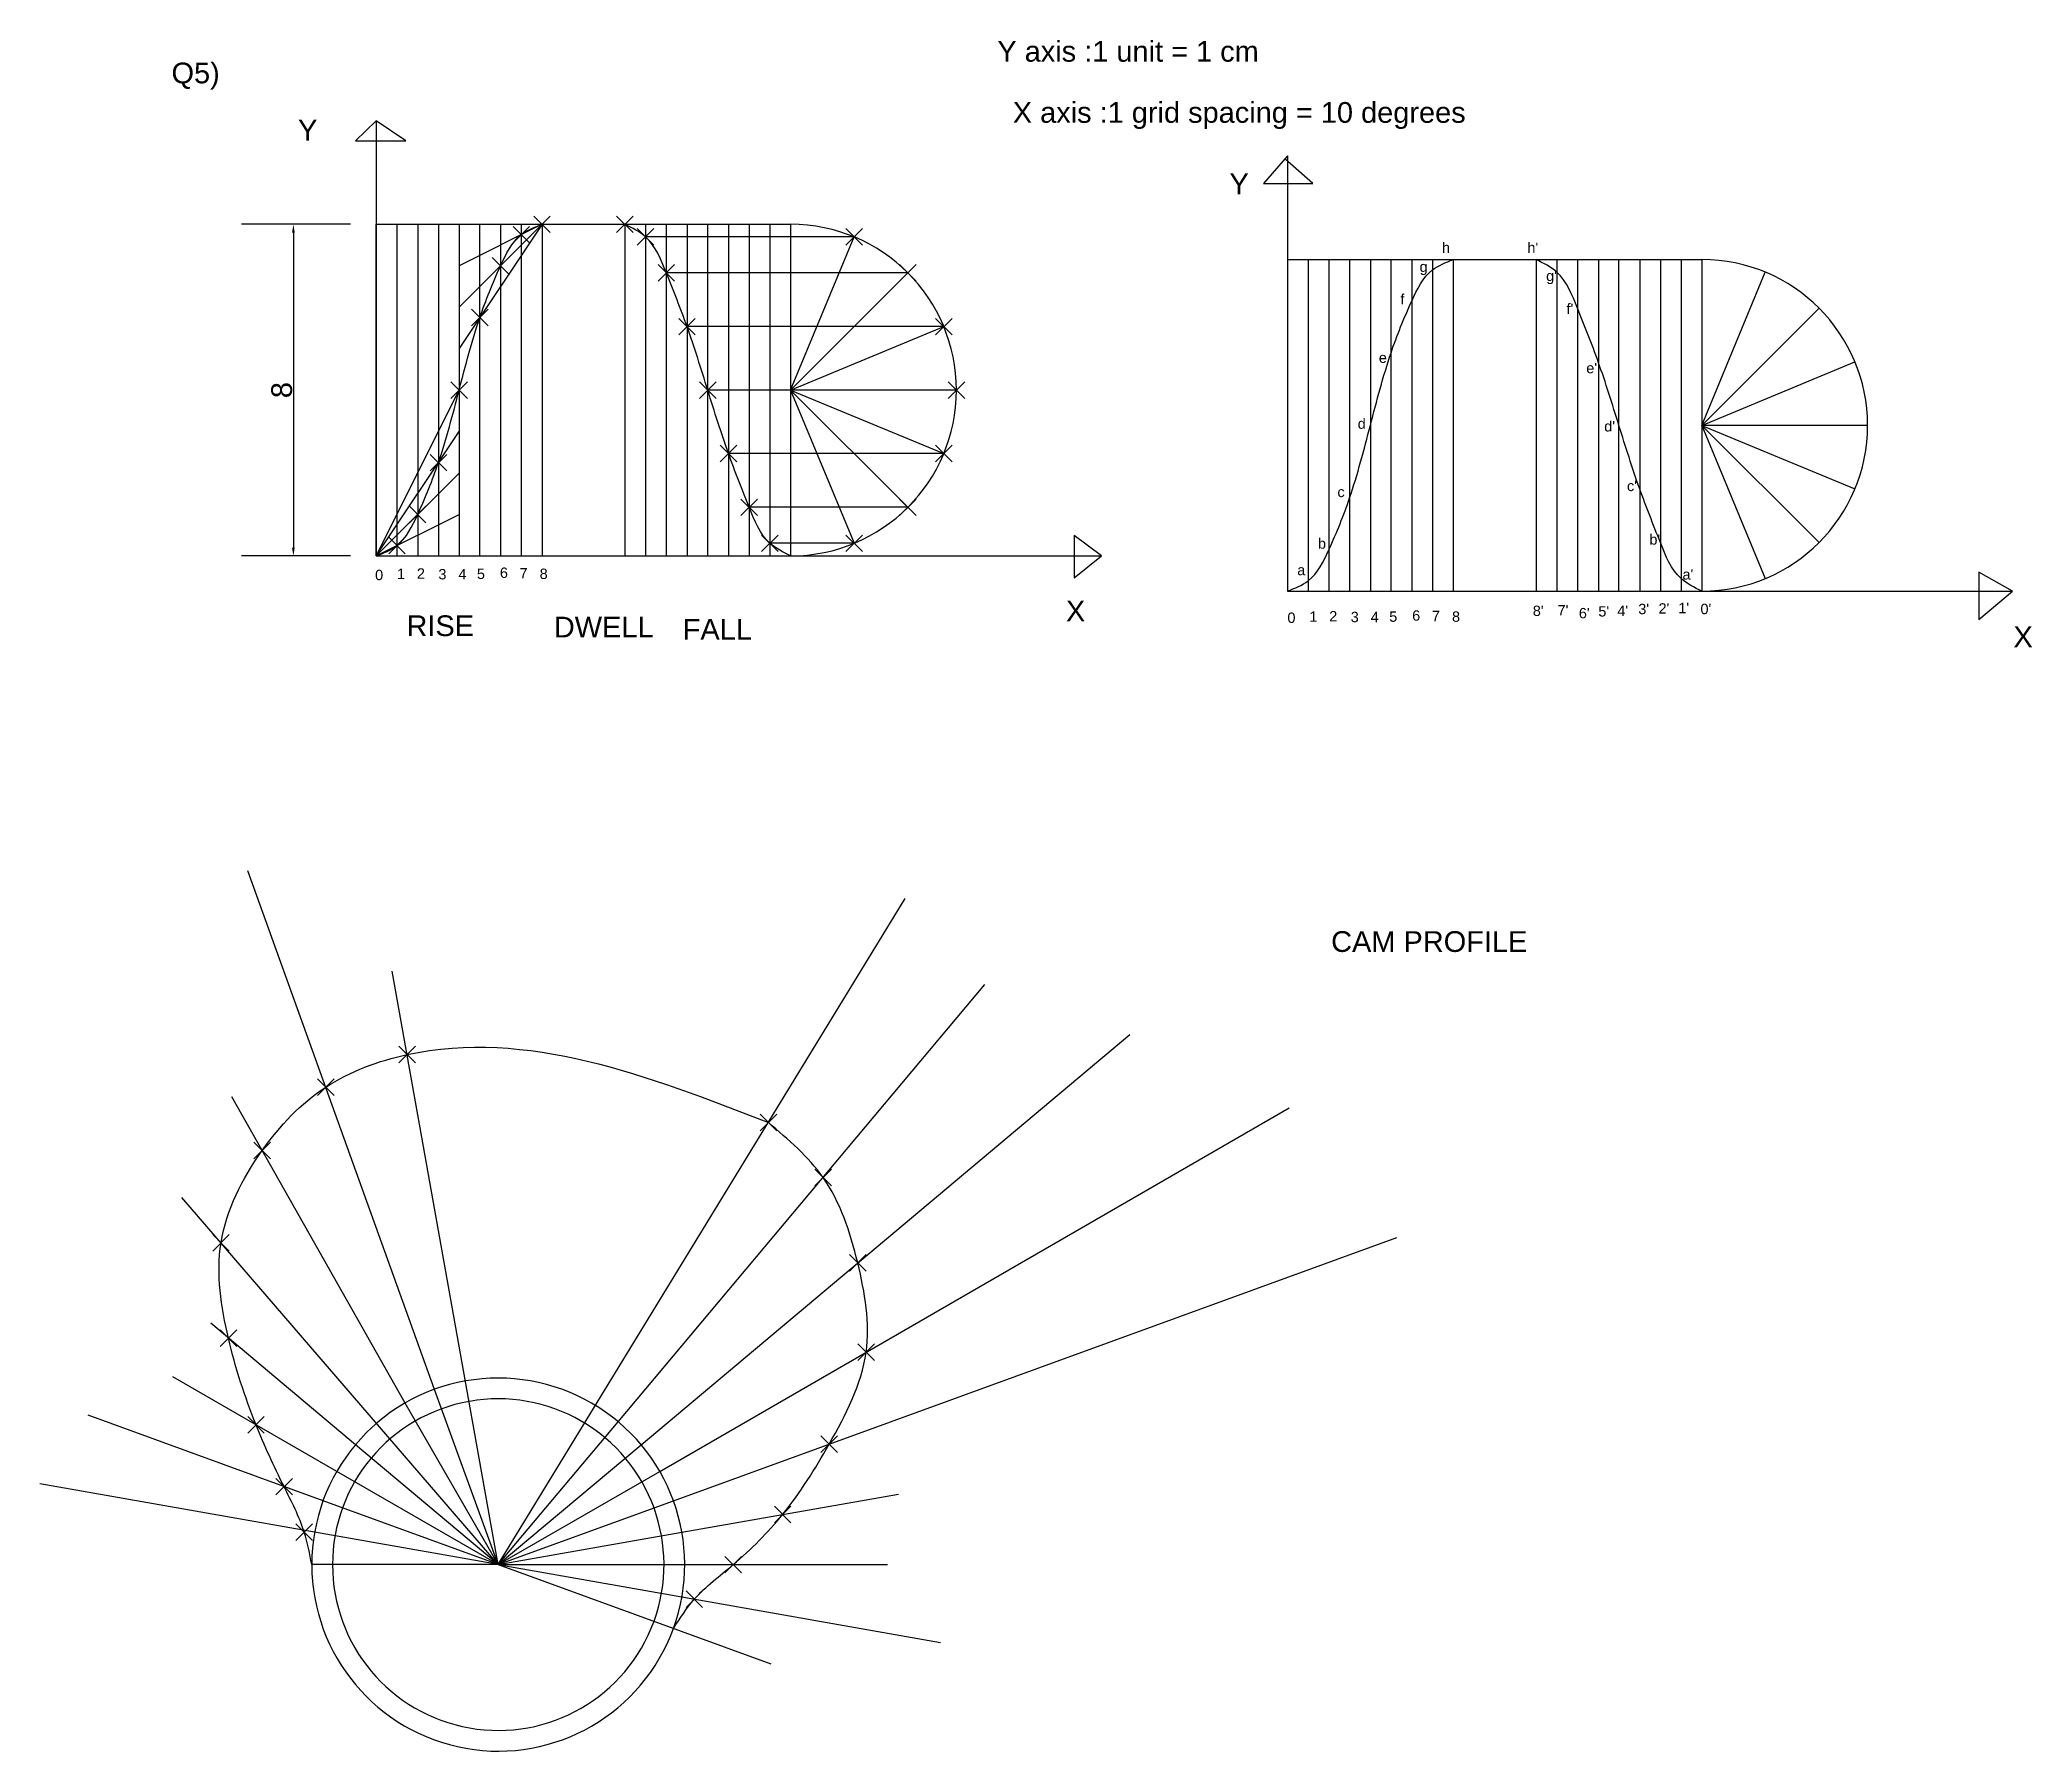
# Model space of a CAD drawing. Header units: millimetres. Extents: x 3.4 to 51.5, y 77.7 to 118.9.
import ezdxf

# ---------------------------------------------------------------- set-up
doc = ezdxf.new("R2010")
doc.units = ezdxf.units.MM
doc.header["$PDMODE"] = 3
doc.header["$PDSIZE"] = 0.2
doc.styles.get("Standard").update_dxf_attribs({"font": 'arial.ttf'})
doc.dimstyles.new('ISO-25', dxfattribs={"dimtxt": 0.5, "dimasz": 0.2, "dimexe": 1.25, "dimexo": 0.625, "dimgap": 0.025, "dimtad": 1, "dimdsep": 46, "dimtxsty": 'Standard', "dimcen": 0.2, "dimadec": 0, "dimazin": 0, "dimtfac": 1, "dimtmove": 2, "dimatfit": 1, "dimfxl": 1, "dimarcsym": 0})

# ---------------------------------------------------------------- blocks, each defined once
blk = doc.blocks.new('*D66')
at = {"color": 0, "lineweight": -2, "transparency": 16777216}
for p, q in [((10.875, 114.5), (8.25, 114.5)), ((9.5, 114.3), (9.5, 106.7)), ((10.875, 106.5), (8.25, 106.5))]:
    blk.add_line(p, q, dxfattribs=at)
at = {"color": 0, "transparency": 16777216}
for points in [[(9.467, 114.3), (9.533, 114.3), (9.5, 114.5)], [(9.467, 106.7), (9.533, 106.7), (9.5, 106.5)]]:
    blk.add_solid(points, dxfattribs=at)
at = {"layer": 'Defpoints', "color": 0, "transparency": 16777216}
for p in [(11.5, 114.5), (9.5, 106.5), (11.5, 106.5)]:
    blk.add_point(p, dxfattribs=at)
at = {"color": 0, "transparency": 16777216, "insert": (9.22, 110.5), "char_height": 0.5, "attachment_point": 5, "rotation": 90}
blk.add_mtext('8', dxfattribs=at)

msp = doc.modelspace()

# ---------------------------------------------------------------- linework, layer by layer
at = {"color": 0}
for p, q in [((11.5, 117), (10.998, 116.517)), ((11.5, 117), (11.5, 106.5)), ((12.216, 116.517), (11.5, 117)), ((10.998, 116.517), (12.216, 116.517)), ((33.49, 116.149), (32.911, 115.488)), ((34.105, 115.488), (33.43, 116.08)), ((33.49, 116.149), (33.49, 105.649)), ((32.911, 115.488), (34.105, 115.488)), ((11.5, 106.5), (11.5, 114.5)), ((11.5, 114.5), (21.5, 114.5)), ((12, 114.5), (12, 106.5)), ((12.5, 114.5), (12.5, 106.5)), ((13, 114.5), (13, 106.5)), ((13.5, 114.5), (13.5, 106.5)), ((15.5, 114.5), (13.5, 113.5)), ((15.5, 114.5), (13.5, 112.5)), ((15.5, 114.5), (13.5, 111.5)), ((14, 106.5), (14, 114.5)), ((14.5, 114.5), (14.5, 106.5)), ((15, 114.5), (15, 106.5)), ((15.5, 114.5), (15.5, 106.5)), ((17.5, 114.5), (17.5, 106.5)), ((18, 114.5), (18, 106.5)), ((18.5, 114.5), (18.5, 106.5)), ((19, 114.5), (19, 106.5)), ((19.5, 106.5), (19.5, 114.5)), ((19.5, 114.5), (20, 114.5)), ((20, 114.5), (20, 106.5)), ((20, 114.5), (20.5, 114.5)), ((20.5, 114.5), (20.5, 106.5)), ((21, 114.5), (21, 106.5)), ((21.5, 114.5), (21.5, 106.5)), ((23.031, 114.196), (18, 114.196)), ((21.5, 110.5), (23.031, 114.196)), ((33.49, 113.649), (43.49, 113.649)), ((33.99, 113.649), (33.99, 105.649)), ((34.49, 113.649), (34.49, 105.649)), ((34.99, 113.649), (34.99, 105.649)), ((35.49, 113.649), (35.49, 105.649)), ((35.99, 105.649), (35.99, 113.649)), ((36.49, 113.649), (36.49, 105.649)), ((36.99, 113.649), (36.99, 105.649)), ((37.49, 113.649), (37.49, 105.649)), ((39.49, 113.649), (39.49, 105.649)), ((39.99, 113.649), (39.99, 105.649)), ((40.49, 113.649), (40.49, 105.649)), ((41.003, 105.649), (41.003, 113.649)), ((41.49, 105.649), (41.49, 113.649)), ((41.99, 113.649), (41.99, 105.649)), ((42.49, 113.649), (42.49, 105.649)), ((42.99, 113.649), (42.99, 105.649)), ((43.49, 113.649), (43.49, 105.649)), ((24.328, 113.328), (18.5, 113.328)), ((21.5, 110.5), (24.328, 113.328)), ((43.49, 109.649), (45.021, 113.344)), ((25.196, 112.031), (19, 112.031)), ((21.5, 110.5), (25.196, 112.031)), ((43.49, 109.649), (46.318, 112.477)), ((43.49, 109.649), (47.185, 111.18)), ((11.5, 106.5), (13.5, 110.5)), ((21.5, 110.5), (19.5, 110.5)), ((21.5, 110.5), (25.196, 108.969)), ((21.5, 110.5), (24.328, 107.672)), ((21.5, 110.5), (23.031, 106.804)), ((25.5, 110.5), (21.5, 110.5)), ((43.49, 109.649), (47.185, 108.118)), ((43.49, 109.649), (46.318, 106.82)), ((43.49, 109.649), (45.021, 105.953)), ((47.49, 109.649), (43.49, 109.649)), ((11.5, 106.5), (13.5, 109.5)), ((25.196, 108.969), (20, 108.969)), ((11.5, 106.5), (13.5, 108.5)), ((11.5, 106.5), (13.5, 107.5)), ((24.328, 107.672), (20.5, 107.672)), ((23.031, 106.804), (21, 106.804)), ((29, 106.5), (28.344, 106.995)), ((28.344, 106.995), (28.344, 105.968)), ((11.5, 106.5), (29, 106.5)), ((11.5, 106.5), (19.5, 106.5)), ((28.344, 105.968), (29, 106.5)), ((50.99, 105.649), (50.177, 106.11)), ((50.177, 106.11), (50.177, 104.965)), ((33.49, 105.649), (50.99, 105.649)), ((50.177, 104.965), (50.99, 105.649)), ((12.904, 86.393), (8.404, 98.904)), ((14.444, 82.164), (24.268, 98.236)), ((14.444, 82.164), (11.885, 96.478)), ((17.336, 85.611), (26.184, 96.156)), ((17.891, 85.057), (29.689, 94.957)), ((12.194, 86.061), (8.012, 93.453)), ((18.341, 84.414), (33.535, 93.186)), ((14.444, 82.164), (6.81, 91.024)), ((18.672, 83.703), (36.132, 90.058)), ((10.996, 85.057), (7.505, 87.987)), ((10.546, 84.414), (6.594, 86.696)), ((14.444, 82.164), (12.904, 86.393)), ((10.215, 83.703), (4.544, 85.767)), ((14.444, 82.164), (12.194, 86.061)), ((14.444, 82.164), (17.336, 85.611)), ((14.444, 82.164), (10.996, 85.057)), ((14.444, 82.164), (17.891, 85.057)), ((14.444, 82.164), (10.546, 84.414)), ((14.444, 82.164), (18.341, 84.414)), ((10.012, 82.946), (3.381, 84.115)), ((14.444, 82.164), (10.215, 83.703)), ((14.444, 82.164), (18.672, 83.703)), ((18.875, 82.946), (24.103, 83.867)), ((14.444, 82.164), (10.012, 82.946)), ((14.444, 82.164), (18.875, 82.946)), ((14.444, 82.164), (9.944, 82.164)), ((14.444, 82.164), (23.84, 82.164)), ((14.444, 82.164), (21.021, 79.77)), ((14.444, 82.164), (18.875, 81.383)), ((18.875, 81.383), (25.114, 80.283))]:
    msp.add_line(p, q, dxfattribs=at)
for centre, radius, start, end in [((21.5, 110.5), 4, 270, 90), ((43.49, 109.649), 4, 270, 90), ((14.444, 82.164), 4.5, 100, 180), ((14.444, 82.164), 4.5, 60, 100), ((14.444, 82.164), 4.5, 60, 100), ((14.444, 82.164), 4, 100, 180), ((14.444, 82.164), 4, 60, 100), ((14.444, 82.164), 4, 340, 60), ((14.444, 82.164), 4.5, 340, 60), ((14.444, 82.164), 4.5, 180, 340), ((14.444, 82.164), 4.5, 180, 340), ((14.444, 82.164), 4, 180, 340)]:
    msp.add_arc(centre, radius, start, end, dxfattribs=at)
for points in [[(11.5, 106.5), (12, 106.75), (12.5, 107.5), (13, 108.75), (13.5, 110.5), (14, 112.25), (14.5, 113.5), (15, 114.25), (15.5, 114.5)], [(21.5, 106.5), (21, 106.804), (20.5, 107.672), (20, 108.969), (19.5, 110.5), (19, 112.031), (18.5, 113.328), (18, 114.196), (17.5, 114.5)], [(33.49, 105.649), (33.99, 105.899), (34.49, 106.649), (34.99, 107.899), (35.49, 109.649), (35.99, 111.399), (36.49, 112.649), (36.99, 113.399), (37.49, 113.649)], [(43.49, 105.649), (42.99, 105.953), (42.49, 106.82), (41.99, 108.118), (41.49, 109.649), (40.99, 111.18), (40.49, 112.477), (39.99, 113.344), (39.49, 113.649)], [(9.944, 82.164), (9.762, 82.946), (9.275, 84.045), (8.598, 85.539), (7.932, 87.628), (7.754, 89.929), (8.747, 92.154), (10.281, 93.685), (12.244, 94.469), (20.963, 92.83)], [(18.672, 80.625), (19.175, 81.33), (20.115, 82.164), (21.307, 83.374), (22.431, 85.071), (23.32, 87.289), (23.119, 89.444), (22.283, 91.506), (20.963, 92.83)]]:
    msp.add_spline(points, degree=3, dxfattribs=at)
for p in [(15, 114.25), (15.5, 114.5), (17.5, 114.5), (18, 114.196), (23.031, 114.196), (14.5, 113.5), (18.5, 113.328), (24.328, 113.328), (14, 112.25), (19, 112.031), (25.196, 112.031), (13.5, 110.5), (19.5, 110.5), (25.5, 110.5), (20, 108.969), (25.196, 108.969), (13, 108.75), (12.5, 107.5), (20.5, 107.672), (24.328, 107.672), (12, 106.75), (21, 106.804), (23.031, 106.804), (12.244, 94.469), (10.281, 93.685), (20.963, 92.83), (8.747, 92.154), (22.283, 91.506), (7.754, 89.929), (23.119, 89.444), (7.932, 87.628), (23.32, 87.289), (8.598, 85.539), (22.431, 85.071), (9.275, 84.045), (21.307, 83.374), (9.762, 82.946), (20.115, 82.164), (19.175, 81.33)]:
    msp.add_point(p, dxfattribs=at)

# ---------------------------------------------------------------- texts
for s, p in [('Y axis :1 unit = 1 cm', (26.489, 118.423)), ('X axis :1 grid spacing = 10 degrees', (26.861, 116.949))]:
    msp.add_text(s, height=0.5).set_placement(p)
for s, height, p in [('Q5)', 0.5, (6.559, 117.901)), ('Y', 0.5, (9.612, 116.521)), ('Y', 0.5, (32.091, 115.227)), ('h', 0.25, (37.219, 113.811)), ("h'", 0.25, (39.28, 113.811)), ('g', 0.25, (36.679, 113.352)), ("g'", 0.25, (39.733, 113.131)), ('f', 0.25, (36.216, 112.568)), ("f'", 0.25, (40.225, 112.337)), ('e', 0.25, (35.695, 111.157)), ("e'", 0.25, (40.701, 110.907)), ('d', 0.25, (35.186, 109.566)), ("d'", 0.25, (41.134, 109.502)), ("c'", 0.25, (41.684, 108.063)), ('c', 0.25, (34.696, 107.918)), ('b', 0.25, (34.225, 106.674)), ("b'", 0.25, (42.225, 106.771)), ('0', 0.25, (11.472, 105.915)), ('1', 0.25, (11.999, 105.942)), ('2', 0.25, (12.481, 105.951)), ('3', 0.25, (13, 105.933)), ('4', 0.25, (13.482, 105.933)), ('5', 0.25, (13.929, 105.942)), ('6', 0.25, (14.483, 105.969)), ('7', 0.25, (14.958, 105.957)), ('8', 0.25, (15.444, 105.943)), ('a', 0.25, (33.725, 106.034)), ("a'", 0.25, (43.023, 105.929)), ('X', 0.5, (28.144, 104.92)), ("8'", 0.25, (39.411, 105.05)), ("7'", 0.25, (40.008, 105.063)), ("4'", 0.25, (41.45, 105.052)), ("3'", 0.25, (41.956, 105.094)), ("2'", 0.25, (42.444, 105.108)), ("1'", 0.25, (42.922, 105.118)), ("0'", 0.25, (43.457, 105.094)), ('RISE', 0.5, (12.229, 104.565)), ('DWELL', 0.5, (15.786, 104.533)), ('FALL', 0.5, (18.896, 104.479)), ('0', 0.25, (33.489, 104.883)), ('1', 0.25, (34.016, 104.91)), ('2', 0.25, (34.498, 104.919)), ('3', 0.25, (35.017, 104.901)), ('4', 0.25, (35.499, 104.901)), ('5', 0.25, (35.946, 104.91)), ('6', 0.25, (36.5, 104.937)), ('7', 0.25, (36.975, 104.925)), ('8', 0.25, (37.461, 104.911)), ("6'", 0.25, (40.522, 104.994)), ("5'", 0.25, (40.992, 105.037)), ('X', 0.5, (51.01, 104.298)), ('CAM PROFILE', 0.5, (34.544, 96.946))]:
    msp.add_text(s, height=height, dxfattribs=at).set_placement(p)

# ---------------------------------------------------------------- dimensions: what is measured, and where the dimension line sits
at = {"color": 7}
dim = msp.add_aligned_dim(p1=(11.5, 114.5), p2=(11.5, 106.5), distance=-2, dimstyle='ISO-25', dxfattribs=at)
dim.commit()
dim.dimension.update_dxf_attribs({"geometry": '*D66', "text_midpoint": (9.22, 110.5)})

doc.saveas('drawing.dxf')
